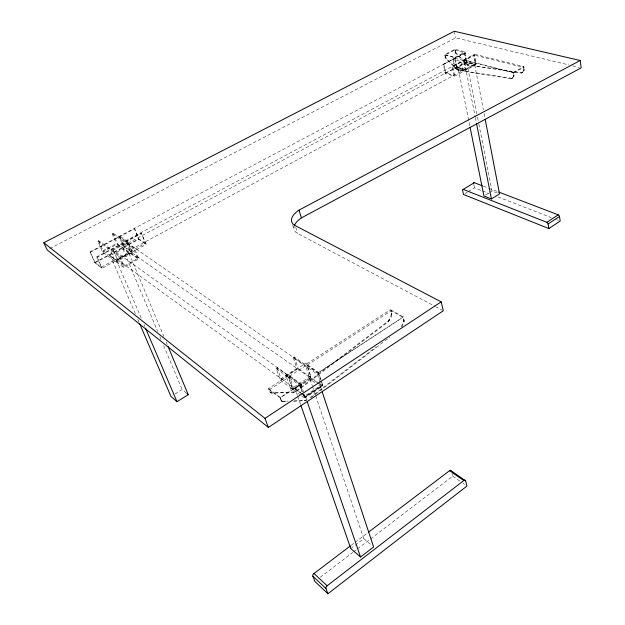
<?xml version="1.0" encoding="UTF-8"?>
<svg xmlns="http://www.w3.org/2000/svg" width="625" height="625" viewBox="0 0 625 625"><rect width="100%" height="100%" fill="white"/><g stroke="black" fill="none" stroke-linecap="round" stroke-linejoin="round"><path stroke-width="0.47" stroke-dasharray="3.12 2.34" d="M476.156 63.336L475.914 64.273L475.055 64.578L476.156 63.336L474.398 54.172L463.898 59.773L465.719 68.969L465.086 69.953L456.758 67.555L454.492 58.359L455.055 58.508M317.125 382.523L309.383 377.102L305.578 365.797L127.07 242.773L113.375 250.109L289.438 376.25L288.422 377.414L292.055 387.797L293.078 388.82L294.781 388.656L310.469 378.109L310.828 376.227L307.133 365.211L391.172 310.727C393.109 314.562 390.695 318.938 388.203 321.875L296.195 391.711L293.586 392.414L271.641 393.133L269.703 391.805L268.523 388.578L289.023 375.305L301.078 383.93L301.57 385.344L301.094 384.914L299.922 385.68L300.461 386.07L301.57 385.344L289.812 376.438L269.32 389.727L270.219 392.195L271.125 392.742L293.062 392.031L295.664 391.328L387.641 321.547C390.359 318.414 392.656 313.711 390.398 309.664L306.344 364.094L318.555 372.469L321.562 381.609M401.273 326.766L403.633 321.055L402.906 317.32L391.172 310.727M401.852 327.094L404.211 321.383L403.289 316.891L390.398 309.664M443.891 64.461L445.656 72.938L454.023 75.266L452.281 66.727L474.047 55.008L475.867 64.734L454.711 76.164L445.266 73.523L443.344 64.312L465.5 52.969L465.289 51.883L454.922 49.281L444.523 54.75L445.703 58.477L457.875 70.391L511.07 78.727C513.586 78.211 514.25 74.586 513.125 72.555L463.898 59.773M511.727 78.602L514.062 75.781L513.703 72.898L464.484 60.117L466.18 68.719L465.492 69.906M512.203 78.336L458.336 70.141L446.164 58.227L445.109 55.078L454.586 50.102L455.625 53.234L467.789 65.055L521.258 73.023C523.484 72.594 524.523 69.406 523.477 67.461L474.047 55.008M521.93 72.898L524.289 70.07L523.852 66.586L474.398 54.172M292.547 388.438L294.258 388.273L309.188 378.477L310.336 376.781L310.289 375.852L310.828 376.227M304.023 396.797L305.742 396.625L320.797 386.625L321.961 384.898L321.922 383.969L322.469 384.344L322.508 385.281L321.344 387.008L306.281 397.023L304.562 397.195L303.531 396.156L304.562 397.195M309.945 397.719L376.055 346.914M311.258 397.516L389.688 337.203M320.273 577.25L352.812 552.422M353.594 551.828L356.688 549.469M357.461 548.875L369.859 539.422M370.641 538.828L452.773 476.172L452.094 473.578M350.781 548.547L363.781 538.664L315.703 395.82M351.195 545.289L354.297 542.945M355.07 542.352L367.469 532.953M301.844 395.914L304.148 397.594L322.32 385.531L320.75 380.773M301.812 393.703L304.875 395.93L321 385.234L320.391 383.398M303.055 394.727L305.406 396.438L320.422 386.469L321.953 391.078M268.523 388.578L280.391 397.5L301.078 383.93M318.555 372.469L403.289 316.891M269.32 389.727L280.133 397.859L300.797 384.305L303.93 393.172M307.133 365.211L318.25 372.852L402.906 317.32M318.367 373.57L294.18 356.93L293.18 357.562L317.359 374.234L318.367 373.57L320.453 379.875M297.461 395.477L295.211 389.023L310.117 379.234L315.672 383.125M289.438 376.25L305.578 365.797M288.422 377.414L288.945 377.797L290.039 377.086L289.812 376.438M301.094 384.914L277.203 367.789L276.148 368.461L280.328 380.211L298.188 368.656L322.32 385.531M174.969 393.969L182.148 389.508L186.883 393.531M485.539 194.992L488.766 193M489.578 192.5L492 191.008L499.531 193.898M465.078 193.539L467.43 192.109M468.211 191.633L474.484 187.812L481.703 190.609M513.586 76.047L514.062 75.781M523.812 70.328L524.289 70.07M513.461 76.305L513.938 76.039M523.688 70.586L524.164 70.328M511.07 78.727L511.539 78.461M521.258 73.023L522.398 72.633M511.422 78.727L511.898 78.461M511.977 78.367L512.453 78.102M521.617 73.016L522.086 72.758M522.172 72.656L522.648 72.398M513.125 72.555L523.852 66.586M513.703 72.898L523.477 67.461M513.602 75.352L514.086 75.086M523.844 69.641L524.312 69.375M513.633 75.719L514.109 75.453M523.867 70.008L524.336 69.742M123.977 266.031L137.672 258.562L133.391 248.242L112.094 233.523L112.93 233.078L134.25 247.773L138.859 258.898L123.453 267.312L102.484 251.953L97.758 241.078L98.609 240.633L119.578 255.695L123.977 266.031L102.984 250.719L98.609 240.633M97.758 241.078L118.703 256.164L119.578 255.695M129.586 250.328L125.625 240.844L119.109 236.359L123.07 245.773L129.586 250.328L475.188 63.844L473.555 55.359L474.094 55.492L452.281 66.727M465.719 69.547L466.188 69.297M475.695 64.164L476.148 63.914M465.086 69.953L474.727 64.828L483.359 109.766M475.461 64.523L475.914 64.273M101.273 267.18L145.477 243.297L141.32 233.086L96.766 256.906L101.273 267.18L94.945 262.375L90.055 251.891L452.797 59.383L461.227 61.594L462.984 70.43L454.578 68.156L452.797 59.383M128.977 253.211L122.898 248.93L110.359 255.672L116.352 260.039L128.977 253.211L163.859 336.477M113.375 250.109L117.445 259.641L131.047 252.281L309.383 377.102M90.055 251.891L94.906 262.875L102.023 268.289L146.219 244.375L141.32 233.086M456.547 69.422L457.008 69.18M466.453 64.102L468.898 65L521.734 72.758M457.203 69.992L457.664 69.742M467.117 64.664L467.57 64.422M457.875 70.391L458.336 70.141M467.789 65.055L468.242 64.812M458.523 70.586L458.984 70.336M468.438 65.25L468.898 65M456.117 66.391L456.578 66.141L454.836 57.422L444.523 54.75M467.602 62.266L466.688 62.234L466.047 61.07L466.508 60.828L467.602 62.266L475.508 64.328M456.352 67.023L465.547 69.703M466.281 61.711L466.742 61.461M123.07 245.773L466.727 61.641L475.188 63.844M445.266 73.523L466.328 62.242L475.867 64.734M456.758 67.555L457.219 67.305M466.688 62.234L467.141 61.984M457.219 67.836L457.68 67.586M469.734 125.555L458.039 67.484L466.844 62.766L474.727 64.828M94.945 262.375L138.82 238.836L145.477 243.297M94.906 262.875L138.734 239.352L146.219 244.375M102.984 250.719L116.359 243.586L137.672 258.562M102.484 251.953L117.523 243.93L138.859 258.898M125.625 240.844L461.227 61.594M96.766 256.906L97.164 257.203L141.742 233.367M90.445 252.18L134.672 228.711L138.82 238.836M454.836 57.422L465.289 51.883M445.109 55.078L455.422 57.758L464.945 52.711L465.5 52.969L443.344 64.312M445.031 57.211L445.5 56.969M454.961 51.984L455.422 51.742L454.922 49.281M445.18 57.672L445.641 57.43M455.102 52.438L455.422 51.742M445.406 58.109L445.875 57.859M455.336 52.875L455.789 52.633L466.914 63.859M445.703 58.477L446.164 58.227M455.625 53.234L456.086 53M49.773 248.586L455.648 37.859L568.914 64.922M293.969 400.844L304.523 400.43L307.148 399.703M293.547 401.281L306.367 400.617L305.828 400.227M281.836 401.203L288.211 401.07M280.133 397.859L281.031 400.359L282.375 401.602L288.75 401.469M572.695 65.828L579.297 67.406M454.586 50.102L464.945 52.711L465.078 53.219L464.477 53.07L466.047 61.07M454.961 58.117L455.523 58.258L455.422 57.758M458.039 67.484L465.891 69.602L475.156 116.547M483.289 186.164L487.797 187.891M488.703 188.234L497.734 191.688M482.602 190.961L488.922 193.406M497.945 196.906L551.188 217.555M556.602 219.656L558.406 220.359M294.406 225.539A22.969 10.93 -16.5 0 0 297.688 233.492L434.695 306.195M435.555 306.648L442.453 310.305M391.328 313.078L391.891 313.391M403.625 320.008L404.203 320.336M391.398 313.57L391.961 313.891M403.688 320.508L404.266 320.836M391.344 314.109L391.906 314.43M403.633 321.055L404.211 321.383M391.172 314.656L391.734 314.969M403.461 321.602L404.039 321.93M389.023 319.75L389.586 320.07M388.664 320.43L389.219 320.758M388.195 321.047L388.75 321.367M387.641 321.547L388.203 321.875M134.672 228.711L134.266 228.437L138.734 239.352M310.336 376.781L310.867 377.148M321.961 384.898L322.508 385.281M452.773 476.172L459.859 481.125M463.016 483.328L464.586 484.43M317.898 383.062L321 385.234M309.938 377.734L310.469 378.109M321.547 385.875L322.094 386.258M309.188 378.477L309.719 378.852M318.836 385.352L320.422 386.469M320.797 386.625L321.344 387.008M289.516 376.703L290.039 377.086M276.148 368.461L300.016 385.617L302.195 391.93M117.445 259.641L301.047 393.141M305.742 396.625L306.281 397.023M295.211 389.023L302.266 394.156M296.922 390.539L297.445 390.922M293.352 388.609L293.883 388.992M304.836 396.969L305.375 397.367M292.055 387.797L293.078 388.82M295.664 391.328L296.195 391.711M280.328 380.211L301.07 395.352M294.359 391.836L294.883 392.219M293.062 392.031L293.586 392.414M304.523 400.43L305.062 400.828M271.125 392.742L271.641 393.133M282.453 401.297L282.984 401.695M269.703 391.805L270.219 392.195M281.031 400.359L281.883 401.281M270.016 392.32L271.031 393.039M281.344 400.875L282.375 401.602M363.781 538.664L372.219 545.773M455.562 52.195L455.789 52.633M97.164 257.203L102.023 268.289M110.359 255.672L135.461 313.953M137.773 319.336L138.93 322.023M116.352 260.039L141.305 318.312M143.992 324.594L144.758 326.383M118.703 256.164L123.453 267.312M112.93 233.078L117.523 243.93M112.094 233.523L116.359 243.586M122.898 248.93L157.617 331.312M159.883 336.68L161.391 340.266M163.656 345.633L182.148 389.508M127.07 242.773L131.047 252.281M166.109 341.852L167.234 344.539M456.578 66.141L456.82 66.781M280.391 397.5L281.562 400.758M277.203 367.789L281.039 378.594L296.883 368.352L293.18 357.562M289.023 375.305L293.391 387.578M288.945 377.797L292.578 388.18M297.781 396.398L300.672 404.695M305.406 396.438L306.672 400.125M304.242 394.094L304.875 395.93M300.461 386.07L302.266 391.312M303.469 394.805L304.07 396.555M302.508 392.836L304.148 397.594M299.922 385.68L302.023 391.797M294.18 356.93L298.188 368.656M310.117 379.234L312.289 385.688M312.602 386.609L315.391 394.898M318.25 372.852L320.391 379.336M317.359 374.234L320.086 382.484M321.867 382.523L322.469 384.344M295.75 227.359L297.688 233.492M292.656 224.875L294.031 229.234M473.773 184.391L474.484 187.812M452.812 66.867L454.711 76.164M454.328 31.25L455.648 37.859M464.938 52.82L466.727 61.641M466.844 62.766L477.359 116.359M477.547 117.312L478.672 123.055M478.859 124.016L492 191.008M464.531 53.078L466.328 62.242M475.344 117.5L476.297 122.289M484.102 113.586L485.016 118.367M310.516 376.297L290.719 389.266L286.062 376.008L306.078 363.062L310.516 376.297M132.164 252.844L115.359 261.945L110.578 250.813L127.539 241.742L132.164 252.844M463.414 60.422L452.945 57.695L455.031 67.953L465.461 70.773L463.414 60.422M127.641 241.453L119.547 235.906L124.164 246.898L132.266 252.555L127.641 241.453"/><path stroke-width="0.94" d="M350.422 545.883L314.016 573.492A2.203 1.414 -50.2 0 0 312.859 576.203L314.844 581.383L327.93 593.75L466.953 486.078L465.633 480.852L451.422 470.984A1.992 1.25 -57 0 0 449.578 470.672L368.242 532.367M327.93 593.75L325.961 588.531A2.234 1.406 -50.5 0 1 327.133 585.781L463.789 480.555A2.023 1.25 -57.2 0 1 465.633 480.852M300.992 405.617L350.781 548.547L360.547 557.016L373.625 546.961L322.258 392M580.188 60.492L454.328 31.25L43.812 242.711L47.18 249.93L268.398 427.445L443.313 310.766L441.172 301.859L295.203 225.609A23.078 10.836 -16.5 0 1 299.016 210.117L580.188 60.492L581.188 67.852L301.422 217.891A22.969 10.93 -16.5 0 0 294.406 225.539M482.383 185.812L474.258 182.703L463.242 189.391A1.367 0.703 58.9 0 0 462.594 190.211L463.508 194.492L548.852 228.555L560.211 221.055L559.484 216.492A1.477 0.844 56.2 0 0 558.219 214.836L498.633 192.039M43.812 242.711L264.992 418.367L441.172 301.859M548.852 228.555L548.086 223.984L559.484 216.492M463.242 189.391L546.82 222.312L558.219 214.836M139.703 323.812L170.977 396.445L177 401.703L188.242 394.68L167.984 346.328M470.117 127.453L483.922 195.992L491.422 198.938L499.531 193.898L485.203 119.32M449.578 470.672L463.789 480.555M186.883 393.531L188.242 394.68M314.016 573.492L327.133 585.781M312.859 576.203L325.961 588.531M145.523 328.18L177 401.703M264.992 418.367L268.398 427.445M307.305 401.969L360.547 557.016M299.016 210.117L301.422 217.891M476.484 123.25L491.422 198.938M546.82 222.312A1.484 0.828 56.3 0 1 548.086 223.984M473.602 183.531A1.359 0.711 59 0 1 474.258 182.703"/></g></svg>
